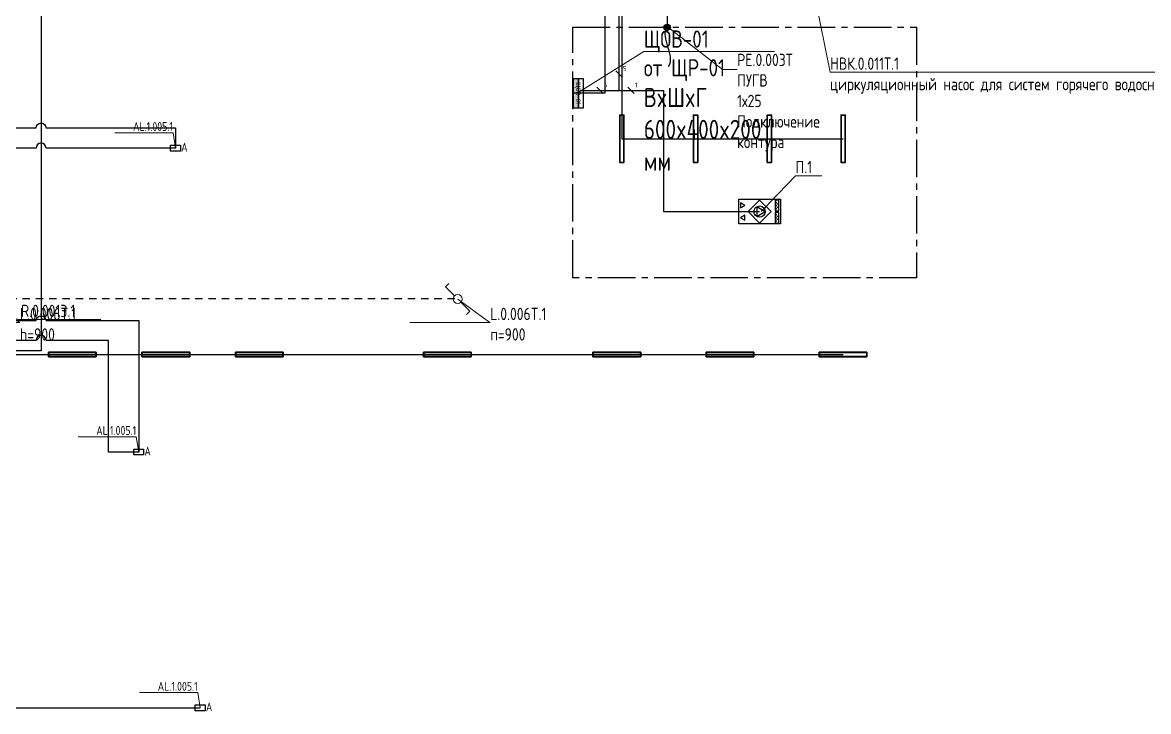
# Model space of a CAD drawing. Header units: millimetres. Extents: x -298345 to 861279, y -149517 to 72226.
# Drawn here: x 33191 to 56081, y 15069 to 29066 of the extents above; entities that cross this region are included whole.
import ezdxf
from ezdxf import colors
from ezdxf.entities.mleader import LeaderData, LeaderLine
from ezdxf.enums import TextEntityAlignment as Align
from ezdxf.math import Vec2, Vec3

# ---------------------------------------------------------------- set-up
doc = ezdxf.new("R2010")
doc.units = ezdxf.units.MM
doc.linetypes.add('CENTER2', pattern=[2.8575, 1.905, -0.3175, 0.3175, -0.3175])
doc.linetypes.add('JIS_02_0.7', pattern=[1.35, 0.75, -0.6])
doc.layers.get('0').update_dxf_attribs({"plot": 0})
for name, color, linetype in [('0_UNC_1 Сети. Оборудование', 1, 'Continuous'), ('0_UNC_1 Сети. Трассы', 1, 'Continuous'), ('0_UNC_12 ДСУП. Трассы', 104, 'Continuous'), ('0_UNC_3 Свет. Выключатели 230', 1, 'Continuous'), ('0_UNC_3 Свет. Выключатели 230. Трассы', 1, 'Continuous'), ('0_UNC_3 Свет. Трассы', 1, 'Continuous'), ('0_UNC_3.2 Аварийный свет. Оборудование', 1, 'Continuous'), ('0_UNC_3.2 Аварийный свет. Трассы', 1, 'Continuous'), ('0_UNC_9 ВК. Оборудование', 5, 'Continuous'), ('ВиК. Оборудование', 1, 'Continuous'), ('ВиК. Трассы', 1, 'Continuous'), ('ЩВК.01', 1, 'Continuous')]:
    doc.layers.add(name, color=color, linetype=linetype)
doc.layers.add('0_UNC_2 Розетки. Оборудование', color=7, linetype='Continuous', true_color=0x991b1e)
doc.layers.add('0_UNC_3 Свет. Оборудование', color=7, linetype='Continuous', true_color=0x991b1e)
doc.layers.add('Отключено', color=104, linetype='Continuous', plot=False)
doc.styles.add('GOST 2.304 A', font='GOST2304A_0.ttf')
doc.styles.add('Unecom', font='GOST2304A_0.ttf', dxfattribs={"height": 2.5})
doc.linetypes.add('Lotok', pattern='A,5e-05,[6,MSH_7,S=1,R=0,X=0,Y=0],-4.989379', length=4.989429)

# ---------------------------------------------------------------- blocks, each defined once
blk = doc.blocks.new('*U115')
at = {"color": 0, "lineweight": 13}
for points in [[(0, 1.73), (0, 4.18), (0.87, 4.18)], [(0, 0), (0, -2.44), (-0.87, -2.44)]]:
    blk.add_lwpolyline(points, dxfattribs=at)
blk.add_circle((0, 0.87), 0.867, dxfattribs=at)
blk.add_circle((0, 0.87), 0.867, dxfattribs=at)
blk.add_circle((0, 0.87), 0.867, dxfattribs=at)
blk.add_circle((0, 0.87), 0.867, dxfattribs=at)
blk.add_circle((0, 0.87), 0.867, dxfattribs=at)
at = {"color": 0, "style": 'Unecom', "flags": 9}
for tag in ['ГРУППА', 'НАИМЕНОВАНИЕ']:
    blk.add_attdef(tag, (0, 0), '', height=2.5, dxfattribs=at)
blk = doc.blocks.new('_None')
blk = doc.blocks.new('*U135')
at = {"color": 0, "linetype": 'ByBlock'}
blk.add_wipeout([(422, -250), (-422, -250), (-422, 250), (422, 250)], dxfattribs=at)
blk.add_lwpolyline([(422, 250), (422, -250), (-422, -250), (-422, 250)], close=True, dxfattribs=at)
at = {"color": 0, "ltscale": 2}
for points in [[(-234, 0), (0, 234), (234, 0), (0, -234)], [(391, 234), (315, 234), (315, 16), (391, 16)], [(-385, 74), (-298, 125), (-385, 176)], [(-298, -74), (-385, -125), (-298, -176)], [(391, -16), (315, -16), (315, -234), (391, -234)]]:
    blk.add_lwpolyline(points, close=True, dxfattribs=at)
for points in [[(-55, 101), (-55, -101)], [(-55, 101), (115, 0)], [(-55, -101), (115, 0)], [(325, 223), (325, 27)], [(325, 188), (350, 188)], [(325, 125), (350, 125)], [(325, 62), (350, 62)], [(356, 157), (382, 157)], [(356, 93), (382, 93)], [(382, 223), (382, 27)], [(325, -27), (325, -223)], [(325, -62), (350, -62)], [(325, -125), (350, -125)], [(325, -188), (350, -188)], [(356, -93), (382, -93)], [(356, -157), (382, -157)], [(382, -27), (382, -223)]]:
    blk.add_lwpolyline(points, dxfattribs=at)
blk.add_circle((0, 0), 115, dxfattribs=at)
blk = doc.blocks.new('*U155')
h = blk.add_hatch()
h.set_pattern_fill('ANGLE', color=0)
h.set_pattern_definition([(0, (-2.5674, 3.856), (0, 6.985), [5.08, -1.905]), (90, (-2.5674, 3.856), (-6.985, 4e-16), [5.08, -1.905])])
h.paths.add_polyline_path([(0.65, -1.25, 1), (-0.65, -1.25, 1)])
at = {"linetype": 'ByBlock'}
h = blk.add_hatch(color=0, dxfattribs=at)
h.dxf.hatch_style = 1
h.paths.add_polyline_path([(-0.03, -1.9, 1), (0.03, -0.6, 1)])
at = {"color": 0, "linetype": 'ByBlock'}
blk.add_circle((0, -1.25), 0.653, dxfattribs=at)
at = {"color": 0, "linetype": 'ByBlock', "start_tangent": (7.523051, -6.469349), "end_tangent": (9.833499, -7.924225)}
blk.add_spline([(0, -1.25), (8, -1.4)], degree=3, dxfattribs=at)
at = {"color": 18, "true_color": 0x000000, "style": 'Unecom', "flags": 1}
for tag, p in [('ГРУППА', (6.72, 11.84)), ('НАЗНАЧЕНИЕ', (6.72, 8.89))]:
    blk.add_attdef(tag, p, '', height=2.5, dxfattribs=at)
at = {"layer": 'Defpoints', "style": 'Unecom'}
for tag, p in [('МОДЕЛЬ', (-8.78, 11.84)), ('АТРИБУТ', (-8.78, 8.89))]:
    blk.add_attdef(tag, p, '', height=2.5, dxfattribs=at)
blk = doc.blocks.new('АО')
at = {"color": 1}
blk.add_lwpolyline([(-100, 60), (100, 60), (100, -60), (-100, -60), (-100, 60)], dxfattribs=at)
at = {"color": 1, "insert": (117, 108), "char_height": 180, "attachment_point": 1, "style": 'Unecom'}
blk.add_mtext('А', dxfattribs=at)
blk = doc.blocks.new('*U305')
h = blk.add_hatch(color=256)
h.dxf.hatch_style = 1
h.paths.add_polyline_path([(0, 200), (600, 200), (600, 100), (0, 100)])
for points in [[(0, 200), (600, 200), (600, 100), (0, 100)], [(0, 100), (600, 100), (600, 0), (0, 0)]]:
    blk.add_lwpolyline(points, close=True)
at = {"color": 7, "style": 'GOST 2.304 A'}
blk.add_attdef('ИМЯ', text='', height=180, dxfattribs=at).set_placement((300, 100), align=Align.MIDDLE_CENTER)
blk = doc.blocks.new('ELTOOL_CABLE_TICK_ANNO_100_1p8_0p8_0p6')
at = {"linetype": 'ByBlock'}
blk.add_line((-64, 64), (64, -64), dxfattribs=at)
at = {"style": 'Unecom'}
blk.add_attdef('COUNT', (80, 60), '', height=100, dxfattribs=at)
blk = doc.blocks.new('ELF Технический светильник подвесной_2025 - Подвесной светильник 2-2422785-План расположения приборов освещения_ выключателей_ групп освещения цокольного этажа на отметке -4_800')
at = {"color": 0}
for p, q in [((-485, -47.5), (-485, 47.5)), ((485, 47.5), (-485, 47.5)), ((-480, -42.5), (-480, 42.5)), ((-480, 42.5), (480, 42.5)), ((480, 42.5), (-480, 42.5)), ((-480, 42.5), (-480, -42.5)), ((480, 42.5), (480, -42.5)), ((480, -42.5), (480, 42.5)), ((485, 47.5), (485, -47.5)), ((-485, -47.5), (485, -47.5)), ((480, -42.5), (-480, -42.5)), ((-480, -42.5), (480, -42.5))]:
    blk.add_line(p, q, dxfattribs=at)
at = {"color": 0, "style": 'Unecom', "flags": 9}
for tag in ['ГРУППА', 'МОЩНОСТЬ', 'НАИМЕНОВАНИЕ']:
    blk.add_attdef(tag, (0, 0), '', height=2.5, dxfattribs=at)

msp = doc.modelspace()

# ---------------------------------------------------------------- linework, layer by layer
at = {"layer": '0_UNC_1 Сети. Трассы'}
msp.add_lwpolyline([(47934, 42133), (47926, 43111), (45578, 43111), (45578, 38301), (42791, 38301), (42791, 30454), (45031, 30454), (45031, 27629), (44391, 27629)], dxfattribs=at)
at = {"layer": '0_UNC_3 Свет. Выключатели 230. Трассы', "color": 6, "linetype": 'JIS_02_0.7', "ltscale": 200}
msp.add_lwpolyline([(41983, 23453), (32424, 23453)], dxfattribs=at)
msp.add_lwpolyline([(41983, 23453), (32424, 23453)], dxfattribs=at)
at = {"layer": '0_UNC_3 Свет. Трассы'}
for points in [[(44080, 29692), (45375, 29692), (45375, 26705), (49875, 26705)], [(32479, 23449), (32479, 23449), (32479, 22320), (49873, 22320)]]:
    msp.add_lwpolyline(points, dxfattribs=at)
at = {"layer": '0_UNC_3.2 Аварийный свет. Трассы'}
for points in [[(40949, 36087), (36419, 36087), (36319, 35987), (36319, 30092), (36319, 30092), (33569, 30092), (33569, 30092), (33569, 22397), (33569, 22397), (21614, 22397), (21564, 22397), (21564, 16148), (20963, 16148, 1), (20763, 16148), (16690, 16148), (16690, 15552), (16230, 15552), (16230, 16718), (16690, 16718), (16690, 17239), (15174, 17239), (15174, 15552), (7894, 15552)], [(32420, 26925), (33469, 26925, -1), (33669, 26925), (36300, 26925), (36300, 26515), (33669, 26515, 1), (33469, 26515), (32939, 26515)], [(32939, 23009), (33469, 23009, -1), (33669, 23009), (35553, 23009), (35553, 20340), (34940, 20340), (34940, 22609), (33669, 22609, 1), (33469, 22609), (27013, 22609)]]:
    msp.add_lwpolyline(points, format="xyb", dxfattribs=at)
msp.add_lwpolyline([(31464, 15142), (36803, 15142)], dxfattribs=at)
at = {"layer": 'ВиК. Трассы'}
for points in [[(44544, 27687), (45319, 27687), (45319, 30454), (30973, 30454), (30973, 32655), (25322, 32655)], [(44544, 27687), (45319, 27687), (45319, 30447), (30528, 30447), (30527, 23041), (23527, 23041), (23525, 31674), (24078, 31674)], [(44544, 27687), (45319, 27687), (45319, 30454), (36574, 30438), (36583, 31615), (35340, 31616)], [(44544, 27687), (45319, 27687), (45319, 30454), (30527, 30454), (30527, 30402), (25847, 30400)], [(44544, 27687), (45319, 27687), (45319, 30447), (30528, 30447), (30527, 21968), (31281, 21968), (31282, 21595)]]:
    msp.add_lwpolyline(points, dxfattribs=at)
at = {"layer": 'ВиК. Трассы', "linetype": 'Lotok'}
msp.add_lwpolyline([(45319, 27687), (45319, 30447), (31283, 30447)], dxfattribs=at)
at = {"layer": 'Отключено', "linetype": 'Continuous', "ltscale": 200}
msp.add_lwpolyline([(47377, 43112), (45578, 43112), (45578, 38301), (42791, 38301), (42791, 30224), (46298, 30224), (46298, 28974)], dxfattribs=at)
at = {"layer": 'Отключено', "linetype": 'CENTER2', "lineweight": 30, "ltscale": 400}
msp.add_lwpolyline([(44377, 28969), (51367, 28969), (51367, 23879), (44377, 23879)], close=True, dxfattribs=at)

# ---------------------------------------------------------------- block references
at = {"layer": '0_UNC_3 Свет. Выключатели 230', "color": 244, "true_color": 0x991b1e, "xscale": 105.6317492348601, "yscale": 105.6317492348601, "zscale": 105.6317492348601, "rotation": 45}
msp.add_blockref('*U115', (42103, 23384), dxfattribs=at)
at = {"layer": '0_UNC_3 Свет. Оборудование', "color": 1, "true_color": 0xff0000}
for p, rotation in [((45375, 26705), 89.99999999999957), ((46875, 26705), 89.99999999999957), ((48375, 26705), 89.99999999999957), ((49875, 26705), 89.99999999999957), ((34205, 22320), 180), ((36105, 22320), 180), ((38005, 22320), 180), ((41830, 22320), 180)]:
    msp.add_blockref('ELF Технический светильник подвесной_2025 - Подвесной светильник 2-2422785-План расположения приборов освещения_ выключателей_ групп освещения цокольного этажа на отметке -4_800', p, dxfattribs=dict(at, rotation=rotation))
for p in [(45273, 22320), (47573, 22320), (49873, 22320)]:
    msp.add_blockref('ELF Технический светильник подвесной_2025 - Подвесной светильник 2-2422785-План расположения приборов освещения_ выключателей_ групп освещения цокольного этажа на отметке -4_800', p, dxfattribs=at)
at = {"layer": '0_UNC_3.2 Аварийный свет. Оборудование'}
for p in [(36300, 26515), (35553, 20340), (36803, 15142)]:
    msp.add_blockref('АО', p, dxfattribs=at)
at = {"layer": 'ВиК. Трассы'}
for p, values in [((45319, 28021), {'COUNT': '5'}), ((44929, 27687), {'COUNT': '6'}), ((45560, 27687), {'COUNT': '1'})]:
    msp.add_blockref('ELTOOL_CABLE_TICK_ANNO_100_1p8_0p8_0p6', p, dxfattribs=at).add_auto_attribs(values)
at = {"layer": 'Отключено', "linetype": 'ByBlock', "xscale": 100, "yscale": 100, "zscale": 100, "rotation": 272.4046464318093}
msp.add_blockref('*U155', (46423, 28974), dxfattribs=at)
at = {"layer": 'ЩВК.01'}
ref = msp.add_blockref('*U305', (44591, 27329), dxfattribs=dict(at, rotation=89.99999999999999))
ref.add_attrib('ИМЯ', 'ЩОВ-01', dxfattribs={"layer": '0', "color": 7, "height": 100, "rotation": 270, "style": 'GOST 2.304 A'}).set_placement((44491, 27629), align=Align.MIDDLE_CENTER)

# ---------------------------------------------------------------- leaders
at = {"layer": '0_UNC_1 Сети. Оборудование'}
ml = msp.add_multileader_mtext('Standard', dxfattribs=at)
ml.set_content('ЩОВ-01\\Pот ЩР-01\\P{\\H1.11111x;ВxШxГ 600x400x200 мм}', color=7, style='Unecom')
ml.set_leader_properties(color=7, linetype='ByLayer', lineweight=13)
ml.set_arrow_properties(name='NONE')
ml.build(insert=Vec2(0, 0))
ml.multileader.update_dxf_attribs({"has_dogleg": 0, "text_left_attachment_type": 6, "text_right_attachment_type": 6, "text_bottom_attachment_type": 10, "dogleg_length": 0.08, "arrow_head_size": 0, "scale": 100})
ctx = ml.context
ctx.base_point, ctx.scale, ctx.char_height, ctx.arrow_head_size, ctx.plane_origin = Vec3(45819, 28478), 100, 350, 0, Vec3(25593, 25355)
ctx.left_attachment, ctx.right_attachment, ctx.top_attachment = 6, 6, 10
notes = []
notes.append((ctx, [(0, (1, 1, 0), (45811, 28478), (1, 0), 8, [(1, [(44466, 27629)], 0, [])])]))
ctx.mtext.insert, ctx.mtext.width, ctx.mtext.flow_direction = Vec3(45821, 28905), 26.32, 5
at = {"layer": '0_UNC_2 Розетки. Оборудование', "color": 7, "ltscale": 200}
ml = msp.add_multileader_mtext('Standard', dxfattribs=at)
ml.set_content('R.1.010С.5\\Ph=200\\Pдуховой шкаф', color=7, style='Unecom')
ml.set_leader_properties(color=7, linetype='ByLayer', lineweight=13)
ml.set_arrow_properties(name='NONE')
ml.build(insert=Vec2(0, 0))
ml.multileader.update_dxf_attribs({"text_left_attachment_type": 6, "text_right_attachment_type": 6, "text_bottom_attachment_type": 10, "dogleg_length": 0.08, "arrow_head_size": 100, "scale": 100})
ctx = ml.context
ctx.base_point, ctx.scale, ctx.char_height, ctx.arrow_head_size, ctx.landing_gap_size, ctx.plane_origin = Vec3(187889, 24579), 100, 250, 100, 0, Vec3(-98473, -10877)
ctx.left_attachment, ctx.right_attachment, ctx.top_attachment, ctx.text_align_type = 6, 6, 10, 2
notes.append((ctx, [(1, (1, 1, 0), (189694, 24579), (-1, 0), 38.6, [(0, [(191391, 25027)], 0, [])])]))
ctx.mtext.insert, ctx.mtext.width, ctx.mtext.alignment, ctx.mtext.flow_direction = Vec3(189655, 24900), 2302.52, 3, 5
ml = msp.add_multileader_mtext('Standard', dxfattribs=at)
ml.set_content('R.0.001Э.1', color=7, style='Unecom')
ml.set_leader_properties(color=7, linetype='ByLayer', lineweight=13)
ml.build(insert=Vec2(0, 0))
ml.multileader.update_dxf_attribs({"text_left_attachment_type": 6, "text_right_attachment_type": 6, "text_bottom_attachment_type": 10, "dogleg_length": 0.08, "arrow_head_size": 100, "scale": 100})
ctx = ml.context
ctx.base_point, ctx.scale, ctx.char_height, ctx.arrow_head_size, ctx.landing_gap_size, ctx.plane_origin = Vec3(33103, 23032), 100, 250, 100, 0, Vec3(-259545, -13440)
ctx.left_attachment, ctx.right_attachment, ctx.top_attachment, ctx.text_align_type = 6, 6, 10, 2
notes.append((ctx, [(0, (1, 1, 0), (33095, 23032), (1, 0), 8, [(0, [(32455, 23315)], 0, [])])]))
ctx.mtext.insert, ctx.mtext.width, ctx.mtext.alignment, ctx.mtext.flow_direction = Vec3(34266, 23332), 670.8, 3, 5
at = {"layer": '0_UNC_3 Свет. Выключатели 230', "color": 7, "ltscale": 200}
ml = msp.add_multileader_mtext('Standard', dxfattribs=at)
ml.set_content('L.0.006T.1\\Ph=900', color=7, style='Unecom')
ml.set_leader_properties(color=7, linetype='ByLayer', lineweight=13)
ml.set_arrow_properties(name='NONE')
ml.build(insert=Vec2(0, 0))
ml.multileader.update_dxf_attribs({"text_left_attachment_type": 6, "text_right_attachment_type": 6, "text_bottom_attachment_type": 10, "dogleg_length": 0.08, "arrow_head_size": 100, "scale": 100})
ctx = ml.context
ctx.base_point, ctx.scale, ctx.char_height, ctx.arrow_head_size, ctx.landing_gap_size, ctx.plane_origin = Vec3(33140, 22971), 100, 250, 100, 0, Vec3(-259772, -13396)
ctx.left_attachment, ctx.right_attachment, ctx.top_attachment = 6, 6, 10
notes.append((ctx, [(0, (1, 1, 0), (33132, 22971), (1, 0), 8, [(0, [(32479, 23449)], 0, [])])]))
ctx.mtext.insert, ctx.mtext.flow_direction = Vec3(33140, 23271), 5
ml = msp.add_multileader_mtext('Standard', dxfattribs=at)
ml.set_content('L.0.006T.1\\Pп=900', color=7, style='Unecom')
ml.set_leader_properties(color=7, linetype='ByLayer', lineweight=13)
ml.set_arrow_properties(name='NONE')
ml.build(insert=Vec2(0, 0))
ml.multileader.update_dxf_attribs({"text_left_attachment_type": 6, "text_right_attachment_type": 6, "text_bottom_attachment_type": 10, "dogleg_length": 0.08, "arrow_head_size": 100, "scale": 100})
ctx = ml.context
ctx.base_point, ctx.scale, ctx.char_height, ctx.arrow_head_size, ctx.landing_gap_size, ctx.plane_origin = Vec3(42699, 22971), 100, 250, 100, 0, Vec3(-250212, -13396)
ctx.left_attachment, ctx.right_attachment, ctx.top_attachment = 6, 6, 10
notes.append((ctx, [(0, (1, 1, 0), (42691, 22971), (1, 0), 8, [(0, [(42039, 23449)], 0, [])])]))
ctx.mtext.insert, ctx.mtext.flow_direction = Vec3(42699, 23271), 5
at = {"layer": '0_UNC_3 Свет. Выключатели 230. Трассы', "color": 7, "ltscale": 200}
ml = msp.add_multileader_mtext('Standard', dxfattribs=at)
ml.set_content('Подъем кабельной линии на первый этаж \\PL.0.014T.1', color=7, style='Unecom')
ml.set_leader_properties(color=7, linetype='ByLayer', lineweight=13)
ml.set_arrow_properties(name='NONE')
ml.build(insert=Vec2(0, 0))
ml.multileader.update_dxf_attribs({"text_left_attachment_type": 6, "text_right_attachment_type": 6, "text_bottom_attachment_type": 10, "dogleg_length": 0.08, "arrow_head_size": 100, "scale": 100})
ctx = ml.context
ctx.base_point, ctx.scale, ctx.char_height, ctx.arrow_head_size, ctx.landing_gap_size, ctx.plane_origin = Vec3(20455, 24882), 100, 250, 100, 0, Vec3(17991, 22449)
ctx.left_attachment, ctx.right_attachment, ctx.top_attachment = 6, 6, 10
notes.append((ctx, [(1, (1, 1, 0), (20447, 24882), (1, 0), 8, [(0, [(19751, 24005)], 0, [])])]))
ctx.mtext.insert, ctx.mtext.width, ctx.mtext.flow_direction = Vec3(20455, 25182), 3265.02, 5
at = {"layer": '0_UNC_3 Свет. Оборудование', "color": 7, "ltscale": 200}
ml = msp.add_multileader_mtext('Standard', dxfattribs=at)
ml.set_content('L.1.010С.1\\Ph=1580{\\H0.66667x;\\P}расположение блока питания для подсветки определить по месту, управление осуществляется коммутацией цепи 230v', color=7, style='Unecom')
ml.set_leader_properties(color=7, linetype='ByLayer', lineweight=13)
ml.set_arrow_properties(name='NONE')
ml.build(insert=Vec2(0, 0))
ml.multileader.update_dxf_attribs({"text_left_attachment_type": 6, "text_right_attachment_type": 6, "text_bottom_attachment_type": 10, "dogleg_length": 0.08, "arrow_head_size": 100, "scale": 100})
ctx = ml.context
ctx.base_point, ctx.scale, ctx.char_height, ctx.arrow_head_size, ctx.landing_gap_size, ctx.plane_origin = Vec3(186409, 28276), 100, 250, 100, 0, Vec3(-98720, -8906)
ctx.left_attachment, ctx.right_attachment, ctx.top_attachment, ctx.text_align_type = 6, 6, 10, 2
notes.append((ctx, [(1, (1, 1, 0), (190114, 28276), (-1, 0), 8, [(1, [(191244, 25993)], 0, [])])]))
ctx.mtext.insert, ctx.mtext.width, ctx.mtext.alignment, ctx.mtext.flow_direction = Vec3(190106, 28597), 3750.12, 3, 5
at = {"layer": '0_UNC_3 Свет. Трассы', "color": 7, "ltscale": 200}
ml = msp.add_multileader_mtext('Standard', dxfattribs=at)
ml.set_content('Спуск кабельной линии с первого этажа', color=7, style='Unecom')
ml.set_leader_properties(color=7, linetype='ByLayer', lineweight=13)
ml.set_arrow_properties(name='NONE')
ml.build(insert=Vec2(0, 0))
ml.multileader.update_dxf_attribs({"text_left_attachment_type": 6, "text_right_attachment_type": 6, "text_bottom_attachment_type": 10, "dogleg_length": 0.08, "arrow_head_size": 100, "scale": 100})
ctx = ml.context
ctx.base_point, ctx.scale, ctx.char_height, ctx.arrow_head_size, ctx.landing_gap_size, ctx.plane_origin = Vec3(20295, 24287), 100, 250, 100, 0, Vec3(17891, 22444)
ctx.left_attachment, ctx.right_attachment, ctx.top_attachment = 6, 6, 10
notes.append((ctx, [(1, (1, 1, 0), (20287, 24287), (1, 0), 8, [(0, [(19651, 24000)], 0, [])])]))
ctx.mtext.insert, ctx.mtext.width, ctx.mtext.flow_direction = Vec3(20295, 24608), 3576.07, 5
at = {"layer": '0_UNC_3.2 Аварийный свет. Оборудование'}
ml = msp.add_multileader_mtext('Standard', dxfattribs=at)
ml.set_content('AL.1.005.1', color=7, style='Unecom')
ml.set_leader_properties(color=7, linetype='ByLayer', lineweight=13)
ml.set_arrow_properties(name='NONE')
ml.build(insert=Vec2(0, 0))
ml.multileader.update_dxf_attribs({"text_left_attachment_type": 6, "text_right_attachment_type": 6, "text_bottom_attachment_type": 10, "dogleg_length": 0, "arrow_head_size": 0, "scale": 75})
ctx = ml.context
ctx.base_point, ctx.scale, ctx.char_height, ctx.arrow_head_size, ctx.landing_gap_size, ctx.plane_origin = Vec3(35437, 26827), 75, 180, 0, 1.5, Vec3(38334, 30051)
ctx.left_attachment, ctx.right_attachment, ctx.top_attachment, ctx.text_align_type = 6, 6, 10, 2
notes.append((ctx, [(0, (1, 1, 0), (36252, 26827), (-1, 0), 0, [(0, [(36300, 26515)], 0, [])])]))
ctx.mtext.insert, ctx.mtext.width, ctx.mtext.alignment, ctx.mtext.flow_direction = Vec3(36250, 27043), 1785.26, 3, 5
ml = msp.add_multileader_mtext('Standard', dxfattribs=at)
ml.set_content('AL.1.005.1', color=7, style='Unecom')
ml.set_leader_properties(color=7, linetype='ByLayer', lineweight=13)
ml.set_arrow_properties(name='NONE')
ml.build(insert=Vec2(0, 0))
ml.multileader.update_dxf_attribs({"text_left_attachment_type": 6, "text_right_attachment_type": 6, "text_bottom_attachment_type": 10, "dogleg_length": 0, "arrow_head_size": 0, "scale": 75})
ctx = ml.context
ctx.base_point, ctx.scale, ctx.char_height, ctx.arrow_head_size, ctx.landing_gap_size, ctx.plane_origin = Vec3(177145, 26177), 75, 180, 0, 1.5, Vec3(180042, 29400)
ctx.left_attachment, ctx.right_attachment, ctx.top_attachment, ctx.text_align_type = 6, 6, 10, 2
notes.append((ctx, [(0, (1, 1, 0), (177959, 26177), (-1, 0), 0, [(0, [(178008, 25864)], 0, [])])]))
ctx.mtext.insert, ctx.mtext.width, ctx.mtext.alignment, ctx.mtext.flow_direction = Vec3(177958, 26393), 1785.26, 3, 5
ml = msp.add_multileader_mtext('Standard', dxfattribs=at)
ml.set_content('AL.1.005.1', color=7, style='Unecom')
ml.set_leader_properties(color=7, linetype='ByLayer', lineweight=13)
ml.set_arrow_properties(name='NONE')
ml.build(insert=Vec2(0, 0))
ml.multileader.update_dxf_attribs({"text_left_attachment_type": 6, "text_right_attachment_type": 6, "text_bottom_attachment_type": 10, "dogleg_length": 0, "arrow_head_size": 0, "scale": 75})
ctx = ml.context
ctx.base_point, ctx.scale, ctx.char_height, ctx.arrow_head_size, ctx.landing_gap_size, ctx.plane_origin = Vec3(171336, 24987), 75, 180, 0, 1.5, Vec3(174233, 28210)
ctx.left_attachment, ctx.right_attachment, ctx.top_attachment, ctx.text_align_type = 6, 6, 10, 2
notes.append((ctx, [(0, (1, 1, 0), (172150, 24987), (-1, 0), 0, [(0, [(172198, 24674)], 0, [])])]))
ctx.mtext.insert, ctx.mtext.width, ctx.mtext.alignment, ctx.mtext.flow_direction = Vec3(172149, 25203), 1785.26, 3, 5
ml = msp.add_multileader_mtext('Standard', dxfattribs=at)
ml.set_content('AL.1.005.1', color=7, style='Unecom')
ml.set_leader_properties(color=7, linetype='ByLayer', lineweight=13)
ml.set_arrow_properties(name='NONE')
ml.build(insert=Vec2(0, 0))
ml.multileader.update_dxf_attribs({"text_left_attachment_type": 6, "text_right_attachment_type": 6, "text_bottom_attachment_type": 10, "dogleg_length": 0, "arrow_head_size": 0, "scale": 75})
ctx = ml.context
ctx.base_point, ctx.scale, ctx.char_height, ctx.arrow_head_size, ctx.landing_gap_size, ctx.plane_origin = Vec3(34690, 20652), 75, 180, 0, 1.5, Vec3(37587, 23876)
ctx.left_attachment, ctx.right_attachment, ctx.top_attachment, ctx.text_align_type = 6, 6, 10, 2
notes.append((ctx, [(0, (1, 1, 0), (35504, 20652), (-1, 0), 0, [(0, [(35553, 20340)], 0, [])])]))
ctx.mtext.insert, ctx.mtext.width, ctx.mtext.alignment, ctx.mtext.flow_direction = Vec3(35503, 20868), 1785.26, 3, 5
ml = msp.add_multileader_mtext('Standard', dxfattribs=at)
ml.set_content('AL.1.005.1', color=7, style='Unecom')
ml.set_leader_properties(color=7, linetype='ByLayer', lineweight=13)
ml.set_arrow_properties(name='NONE')
ml.build(insert=Vec2(0, 0))
ml.multileader.update_dxf_attribs({"text_left_attachment_type": 6, "text_right_attachment_type": 6, "text_bottom_attachment_type": 10, "dogleg_length": 0, "arrow_head_size": 0, "scale": 75})
ctx = ml.context
ctx.base_point, ctx.scale, ctx.char_height, ctx.arrow_head_size, ctx.landing_gap_size, ctx.plane_origin = Vec3(35940, 15454), 75, 180, 0, 1.5, Vec3(38837, 18677)
ctx.left_attachment, ctx.right_attachment, ctx.top_attachment, ctx.text_align_type = 6, 6, 10, 2
notes.append((ctx, [(0, (1, 1, 0), (36754, 15454), (-1, 0), 0, [(0, [(36803, 15142)], 0, [])])]))
ctx.mtext.insert, ctx.mtext.width, ctx.mtext.alignment, ctx.mtext.flow_direction = Vec3(36753, 15670), 1785.26, 3, 5
at = {"layer": '0_UNC_9 ВК. Оборудование', "ltscale": 2}
ml = msp.add_multileader_mtext('Standard', dxfattribs=at)
ml.set_content('НВК.0.011Т.1{\\fGOST Common|b0|i0|c204|p34;\\C256;\\P}циркуляционный насос для систем горячего водоснабжения', color=7, style='Unecom')
ml.set_leader_properties(color=7, linetype='ByLayer', lineweight=13)
ml.set_arrow_properties(name='NONE')
ml.build(insert=Vec2(0, 0))
ml.multileader.update_dxf_attribs({"text_left_attachment_type": 6, "text_right_attachment_type": 6, "text_bottom_attachment_type": 10, "dogleg_length": 0, "arrow_head_size": 0, "scale": 100})
ctx = ml.context
ctx.base_point, ctx.scale, ctx.char_height, ctx.arrow_head_size, ctx.plane_origin = Vec3(49607, 28056), 100, 250, 0, Vec3(49593, 31685)
ctx.left_attachment, ctx.right_attachment, ctx.top_attachment = 6, 6, 10
notes.append((ctx, [(1, (1, 1, 0), (49607, 28056), (1, 0), 0, [(1, [(48143, 30154), (49189, 30159)], 0, [])])]))
ctx.mtext.insert, ctx.mtext.width, ctx.mtext.flow_direction = Vec3(49609, 28356), 2380.34, 5
at = {"layer": 'Отключено', "ltscale": 200}
ml = msp.add_multileader_mtext('Standard', dxfattribs=at)
ml.set_content('РЕ.0.003Т\\PПУГВ 1х25\\PПодключение контура', color=7, style='Unecom')
ml.set_leader_properties(color=7, linetype='ByLayer', lineweight=13)
ml.build(insert=Vec2(0, 0))
ml.multileader.update_dxf_attribs({"text_left_attachment_type": 6, "text_right_attachment_type": 6, "text_bottom_attachment_type": 10, "dogleg_length": 1, "arrow_head_size": 0, "scale": 100})
ctx = ml.context
ctx.base_point, ctx.scale, ctx.char_height, ctx.arrow_head_size, ctx.landing_gap_size, ctx.plane_origin = Vec3(47519, 28111), 100, 250, 0, 200, Vec3(39235, 23036)
ctx.left_attachment, ctx.right_attachment, ctx.top_attachment = 6, 6, 10
notes.append((ctx, [(0, (1, 1, 0), (47419, 28111), (1, 0), 100, [(0, [(46298, 28985)], 0, [])])]))
ctx.mtext.insert, ctx.mtext.width, ctx.mtext.flow_direction = Vec3(47719, 28432), 0.025, 5
for ctx, leaders in notes:
    for number, flags, end, landing, length, lines in leaders:
        leader = LeaderData()
        leader.index, (leader.has_last_leader_line, leader.has_dogleg_vector, leader.attachment_direction) = number, flags
        leader.last_leader_point, leader.dogleg_vector, leader.dogleg_length = Vec3(end), Vec3(landing), length
        for number, points, colour, breaks in lines:
            line = LeaderLine()
            line.index, line.vertices, line.color, line.breaks = number, Vec3.list(points), colors.encode_raw_color(colour), breaks
            leader.lines.append(line)
        ctx.leaders.append(leader)

# ---------------------------------------------------------------- next in the draw order: block references
at = {"layer": 'ВиК. Оборудование', "color": 244, "true_color": 0x991b1e}
msp.add_blockref('*U135', (48175, 25225), dxfattribs=at)

# ---------------------------------------------------------------- next in the draw order: linework, layer by layer
at = {"layer": 'ВиК. Трассы'}
msp.add_lwpolyline([(44544, 27687), (46223, 27687), (46223, 25225), (46993, 25225), (48175, 25225)], dxfattribs=at)

# ---------------------------------------------------------------- next in the draw order: leaders
at = {"layer": '0_UNC_1 Сети. Оборудование'}
ml = msp.add_multileader_mtext('Standard', dxfattribs=at)
ml.set_content('ЩС-ВК.02 \\Pот ЩР-01\\PВxШxГ 600x400x200 мм', color=7, style='Unecom')
ml.set_leader_properties(color=7, linetype='ByLayer', lineweight=13)
ml.set_arrow_properties(name='NONE')
ml.build(insert=Vec2(0, 0))
ml.multileader.update_dxf_attribs({"has_dogleg": 0, "text_left_attachment_type": 6, "text_right_attachment_type": 6, "text_bottom_attachment_type": 10, "arrow_head_size": 0, "scale": 150})
ctx = ml.context
ctx.base_point, ctx.scale, ctx.char_height, ctx.arrow_head_size, ctx.landing_gap_size, ctx.plane_origin = Vec3(20042, 26636), 150, 350, 0, 3, Vec3(5103, 25662)
ctx.left_attachment, ctx.right_attachment, ctx.top_attachment = 6, 6, 10
notes = []
notes.append((ctx, [(1, (1, 1, 0), (23029, 26636), (-1, 0), 12, [(0, [(23079, 24173)], 0, [])])]))
ctx.mtext.insert, ctx.mtext.width, ctx.mtext.flow_direction = Vec3(20045, 27056), 3141.57, 5
at = {"layer": '0_UNC_12 ДСУП. Трассы', "ltscale": 2}
ml = msp.add_multileader_mtext('Standard', dxfattribs=at)
ml.set_content('Спуск кабельных линий на первый этаж', color=7, style='Unecom')
ml.set_leader_properties(color=7, linetype='ByLayer', lineweight=13)
ml.set_arrow_properties(name='NONE')
ml.build(insert=Vec2(0, 0))
ml.multileader.update_dxf_attribs({"text_left_attachment_type": 6, "text_right_attachment_type": 6, "text_bottom_attachment_type": 10, "dogleg_length": 0, "arrow_head_size": 0, "scale": 150})
ctx = ml.context
ctx.base_point, ctx.scale, ctx.char_height, ctx.arrow_head_size, ctx.landing_gap_size, ctx.plane_origin = Vec3(301607, 25242), 150, 375, 0, 3, Vec3(312853, 25666)
ctx.left_attachment, ctx.right_attachment, ctx.top_attachment, ctx.text_align_type = 6, 6, 10, 2
notes.append((ctx, [(0, (1, 1, 0), (304773, 25242), (-1, 0), 0, [(0, [(311192, 21672)], 0, [])])]))
ctx.mtext.insert, ctx.mtext.width, ctx.mtext.alignment, ctx.mtext.flow_direction = Vec3(304770, 25692), 3570.51, 3, 5
at = {"layer": 'ВиК. Оборудование', "ltscale": 2}
ml = msp.add_multileader_mtext('Standard', dxfattribs=at)
ml.set_content('П.1', color=7, style='Unecom')
ml.set_leader_properties(color=7, linetype='ByLayer', lineweight=13)
ml.set_arrow_properties(name='NONE')
ml.build(insert=Vec2(0, 0))
ml.multileader.update_dxf_attribs({"text_left_attachment_type": 6, "text_right_attachment_type": 6, "text_bottom_attachment_type": 10, "dogleg_length": 0, "arrow_head_size": 0, "scale": 100})
ctx = ml.context
ctx.base_point, ctx.scale, ctx.char_height, ctx.arrow_head_size, ctx.plane_origin = Vec3(48904, 25954), 100, 250, 0, Vec3(49182, 29700)
ctx.left_attachment, ctx.right_attachment, ctx.top_attachment = 6, 6, 10
notes.append((ctx, [(1, (1, 1, 0), (48904, 25954), (1, 0), 0, [(0, [(48204, 25225)], 0, [])])]))
ctx.mtext.insert, ctx.mtext.width, ctx.mtext.flow_direction = Vec3(48906, 26254), 23.8, 5
for ctx, leaders in notes:
    for number, flags, end, landing, length, lines in leaders:
        leader = LeaderData()
        leader.index, (leader.has_last_leader_line, leader.has_dogleg_vector, leader.attachment_direction) = number, flags
        leader.last_leader_point, leader.dogleg_vector, leader.dogleg_length = Vec3(end), Vec3(landing), length
        for number, points, colour, breaks in lines:
            line = LeaderLine()
            line.index, line.vertices, line.color, line.breaks = number, Vec3.list(points), colors.encode_raw_color(colour), breaks
            leader.lines.append(line)
        ctx.leaders.append(leader)

doc.saveas('drawing.dxf')
